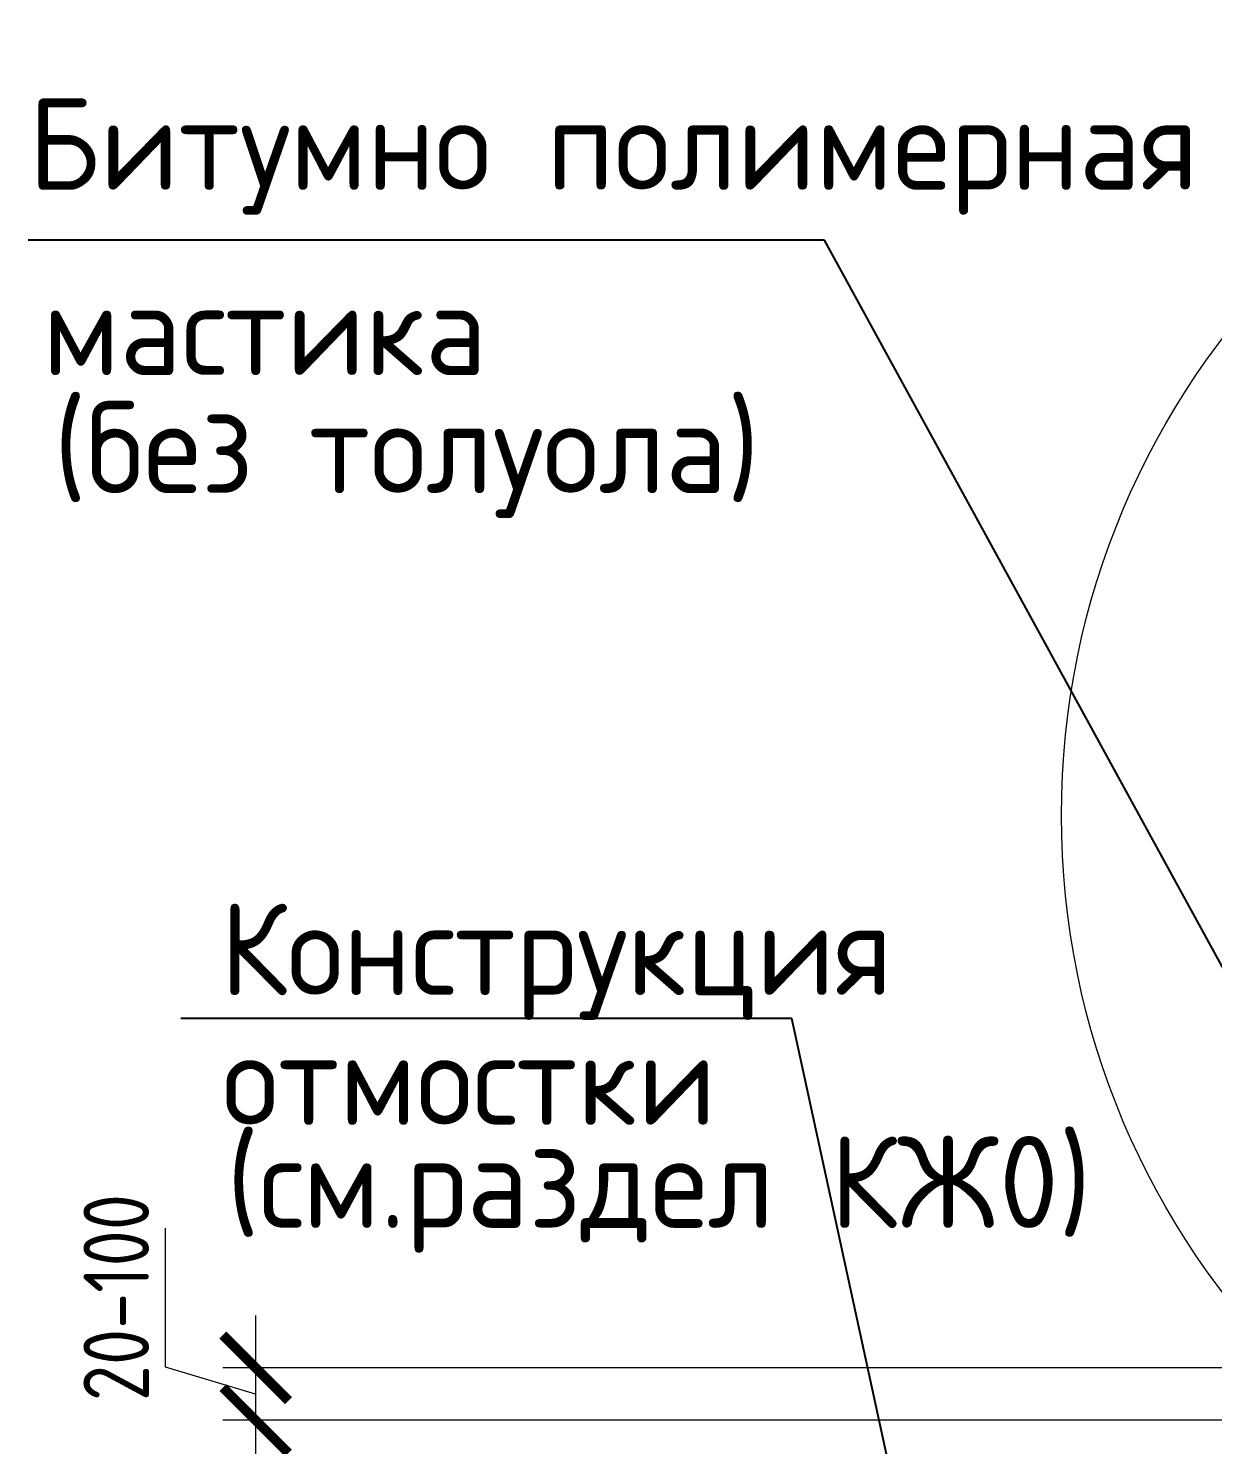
# Model space of a CAD drawing. Header units: millimetres. Extents: x -3689 to 2883575, y -702957 to -604547.
# Drawn here: x 2755984 to 2756436, y -675889 to -675349 of the extents above; entities that cross this region are included whole.
import ezdxf

# ---------------------------------------------------------------- set-up
doc = ezdxf.new("R2010")
doc.units = ezdxf.units.MM
doc.layers.add('_Выноска', color=7, linetype='Continuous', lineweight=15)
doc.styles.add('GOST 2.304', font='CS_Gost2304.shx')
doc.styles.add('GOST-2.304_Type-B', font='GOST_Common.ttf')

# ---------------------------------------------------------------- blocks, each defined once
blk = doc.blocks.new('_ARCHTICK')
at = {"color": 0, "linetype": 'ByBlock', "const_width": 0.15}
blk.add_lwpolyline([(-0.5, -0.5), (0.5, 0.5)], dxfattribs=at)

msp = doc.modelspace()

# ---------------------------------------------------------------- linework, layer by layer
at = {"color": 7}
for p, q in [((2756287.7083, -675429.4346), (2755984.2491, -675429.4346)), ((2756533.3565, -675878.1906), (2756287.7083, -675429.4346)), ((2756275.2934, -675726.1483), (2756042.3454, -675726.1483)), ((2756334.4589, -675998.1408), (2756275.2934, -675726.1483))]:
    msp.add_line(p, q, dxfattribs=at)
at = {"layer": '_Выноска', "color": 7}
for p, q in [((2756036.515, -675858.9571), (2756036.515, -675805.9809)), ((2756070.89, -675839.2696), (2756070.89, -675899.2696)), ((2756070.89, -675869.2696), (2756036.515, -675858.9571)), ((2756527.7586, -675859.2696), (2756058.39, -675859.2696)), ((2756070.89, -675859.2696), (2756070.89, -676099.2696)), ((2756527.7586, -675879.2696), (2756058.39, -675879.2696)), ((2756527.7586, -675879.2696), (2756058.39, -675879.2696))]:
    msp.add_line(p, q, dxfattribs=at)
msp.add_circle((2756678.0617, -675648.6609), 300, dxfattribs=at)

# ---------------------------------------------------------------- block references
at = {"layer": '_Выноска', "color": 7, "xscale": 25, "yscale": 25, "zscale": 25}
for p, rotation in [((2756070.89, -675859.2696), 90), ((2756070.89, -675879.2696), 90), ((2756070.89, -675879.2696), 270)]:
    msp.add_blockref('_ARCHTICK', p, dxfattribs=dict(at, rotation=rotation))

# ---------------------------------------------------------------- texts
at = {"color": 7, "style": 'GOST-2.304_Type-B'}
for s, p in [('Битумно полимерная ', (2755984.1971, -675410.2157)), ('мастика ', (2755989.6278, -675480.8305)), ('(без толуола)', (2755993.8467, -675525.8231)), ('Конструкция ', (2756057.3454, -675717.1483)), ('отмостки', (2756058.136, -675766.6311)), ('(см.раздел КЖ0)', (2756059.7097, -675805.9041))]:
    msp.add_text(s, height=35, dxfattribs=at).set_placement(p)
at = {"layer": '_Выноска', "color": 7, "insert": (2756017.765, -675832.469), "char_height": 25, "attachment_point": 5, "rotation": 90, "style": 'GOST 2.304'}
msp.add_mtext('\\A1;20-100', dxfattribs=at)

doc.saveas('drawing.dxf')
